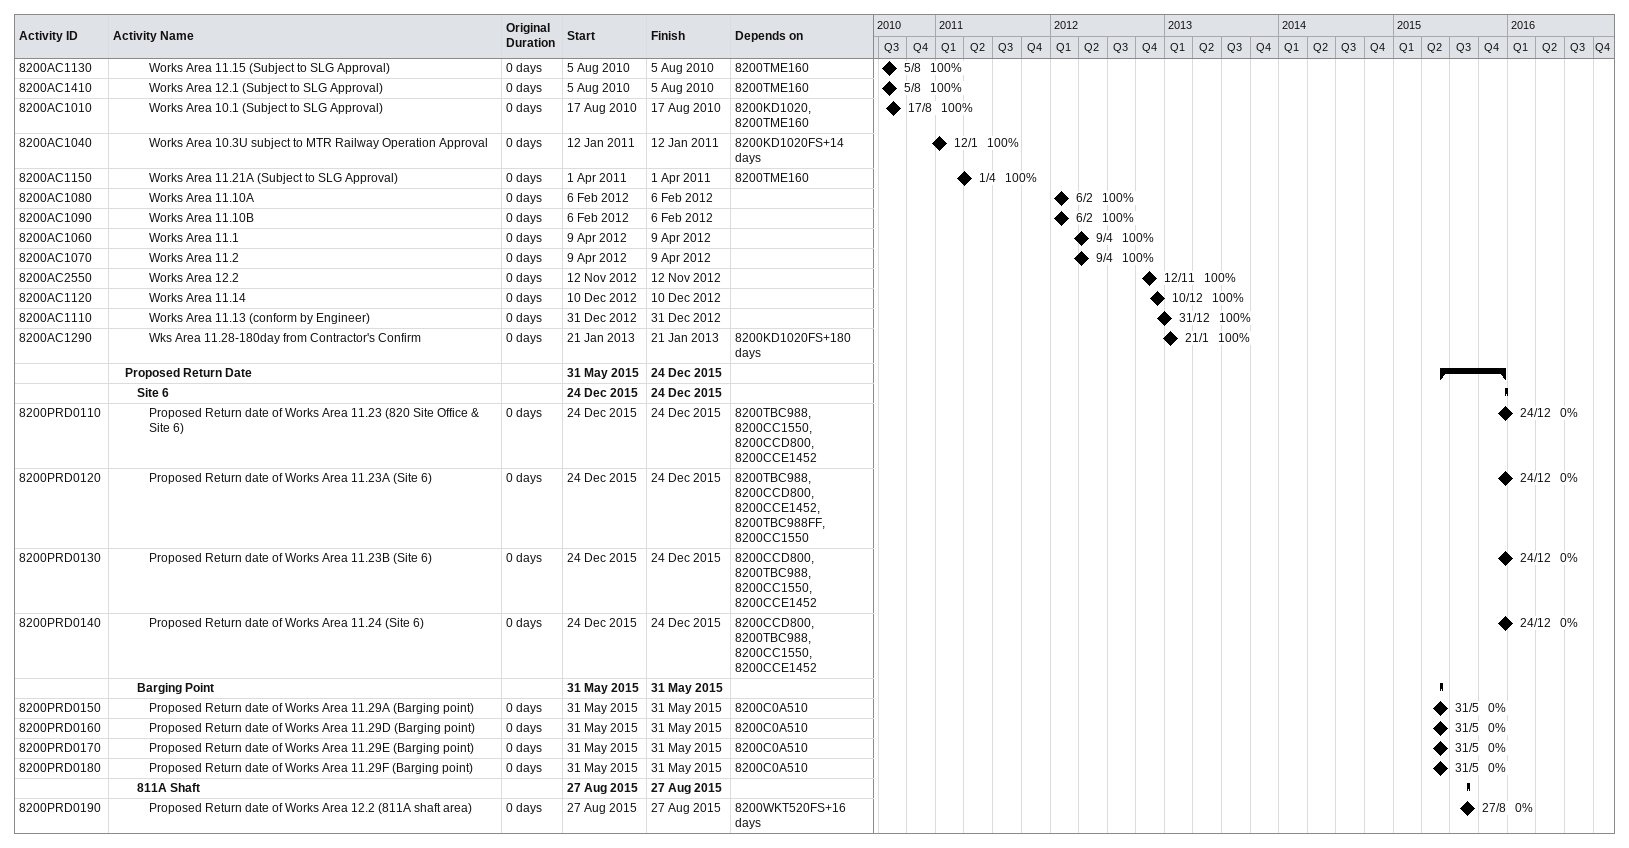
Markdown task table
| ID | Level | Task | Original duration | Start | Finish | Predecessors | % complete |
|---|---|---|---|---|---|---|---|
| 8200AC1130 | 4 | Works Area 11.15 (Subject to SLG Approval) | 0d | 2010-08-05 | 2010-08-05 | 8200TME160 | 100 |
| 8200AC1410 | 4 | Works Area 12.1 (Subject to SLG Approval) | 0d | 2010-08-05 | 2010-08-05 | 8200TME160 | 100 |
| 8200AC1010 | 4 | Works Area 10.1 (Subject to SLG Approval) | 0d | 2010-08-17 | 2010-08-17 | 8200KD1020, 8200TME160 | 100 |
| 8200AC1040 | 4 | Works Area 10.3U subject to MTR Railway Operation Approval | 0d | 2011-01-12 | 2011-01-12 | 8200KD1020FS+14d | 100 |
| 8200AC1150 | 4 | Works Area 11.21A (Subject to SLG Approval) | 0d | 2011-04-01 | 2011-04-01 | 8200TME160 | 100 |
| 8200AC1080 | 4 | Works Area 11.10A | 0d | 2012-02-06 | 2012-02-06 |  | 100 |
| 8200AC1090 | 4 | Works Area 11.10B | 0d | 2012-02-06 | 2012-02-06 |  | 100 |
| 8200AC1060 | 4 | Works Area 11.1 | 0d | 2012-04-09 | 2012-04-09 |  | 100 |
| 8200AC1070 | 4 | Works Area 11.2 | 0d | 2012-04-09 | 2012-04-09 |  | 100 |
| 8200AC2550 | 4 | Works Area 12.2 | 0d | 2012-11-12 | 2012-11-12 |  | 100 |
| 8200AC1120 | 4 | Works Area 11.14 | 0d | 2012-12-10 | 2012-12-10 |  | 100 |
| 8200AC1110 | 4 | Works Area 11.13 (conform by Engineer) | 0d | 2012-12-31 | 2012-12-31 |  | 100 |
| 8200AC1290 | 4 | Wks Area 11.28-180day from Contractor's Confirm | 0d | 2013-01-21 | 2013-01-21 | 8200KD1020FS+180d | 100 |
|  | 2 | **Proposed Return Date** |  | 2015-05-31 | 2015-12-24 |  |  |
|  | 3 | **Site 6** |  | 2015-12-24 | 2015-12-24 |  |  |
| 8200PRD0110 | 4 | Proposed Return date of Works Area 11.23 (820 Site Office & Site 6) | 0d | 2015-12-24 | 2015-12-24 | 8200TBC988, 8200CC1550, 8200CCD800, 8200CCE1452 | 0 |
| 8200PRD0120 | 4 | Proposed Return date of Works Area 11.23A (Site 6) | 0d | 2015-12-24 | 2015-12-24 | 8200TBC988, 8200CCD800, 8200CCE1452, 8200TBC988FF, 8200CC1550 | 0 |
| 8200PRD0130 | 4 | Proposed Return date of Works Area 11.23B (Site 6) | 0d | 2015-12-24 | 2015-12-24 | 8200CCD800, 8200TBC988, 8200CC1550, 8200CCE1452 | 0 |
| 8200PRD0140 | 4 | Proposed Return date of Works Area 11.24 (Site 6) | 0d | 2015-12-24 | 2015-12-24 | 8200CCD800, 8200TBC988, 8200CC1550, 8200CCE1452 | 0 |
|  | 3 | **Barging Point** |  | 2015-05-31 | 2015-05-31 |  |  |
| 8200PRD0150 | 4 | Proposed Return date of Works Area 11.29A (Barging point) | 0d | 2015-05-31 | 2015-05-31 | 8200C0A510 | 0 |
| 8200PRD0160 | 4 | Proposed Return date of Works Area 11.29D (Barging point) | 0d | 2015-05-31 | 2015-05-31 | 8200C0A510 | 0 |
| 8200PRD0170 | 4 | Proposed Return date of Works Area 11.29E (Barging point) | 0d | 2015-05-31 | 2015-05-31 | 8200C0A510 | 0 |
| 8200PRD0180 | 4 | Proposed Return date of Works Area 11.29F (Barging point) | 0d | 2015-05-31 | 2015-05-31 | 8200C0A510 | 0 |
|  | 3 | **811A Shaft** |  | 2015-08-27 | 2015-08-27 |  |  |
| 8200PRD0190 | 4 | Proposed Return date of Works Area 12.2 (811A shaft area) | 0d | 2015-08-27 | 2015-08-27 | 8200WKT520FS+16d | 0 |
